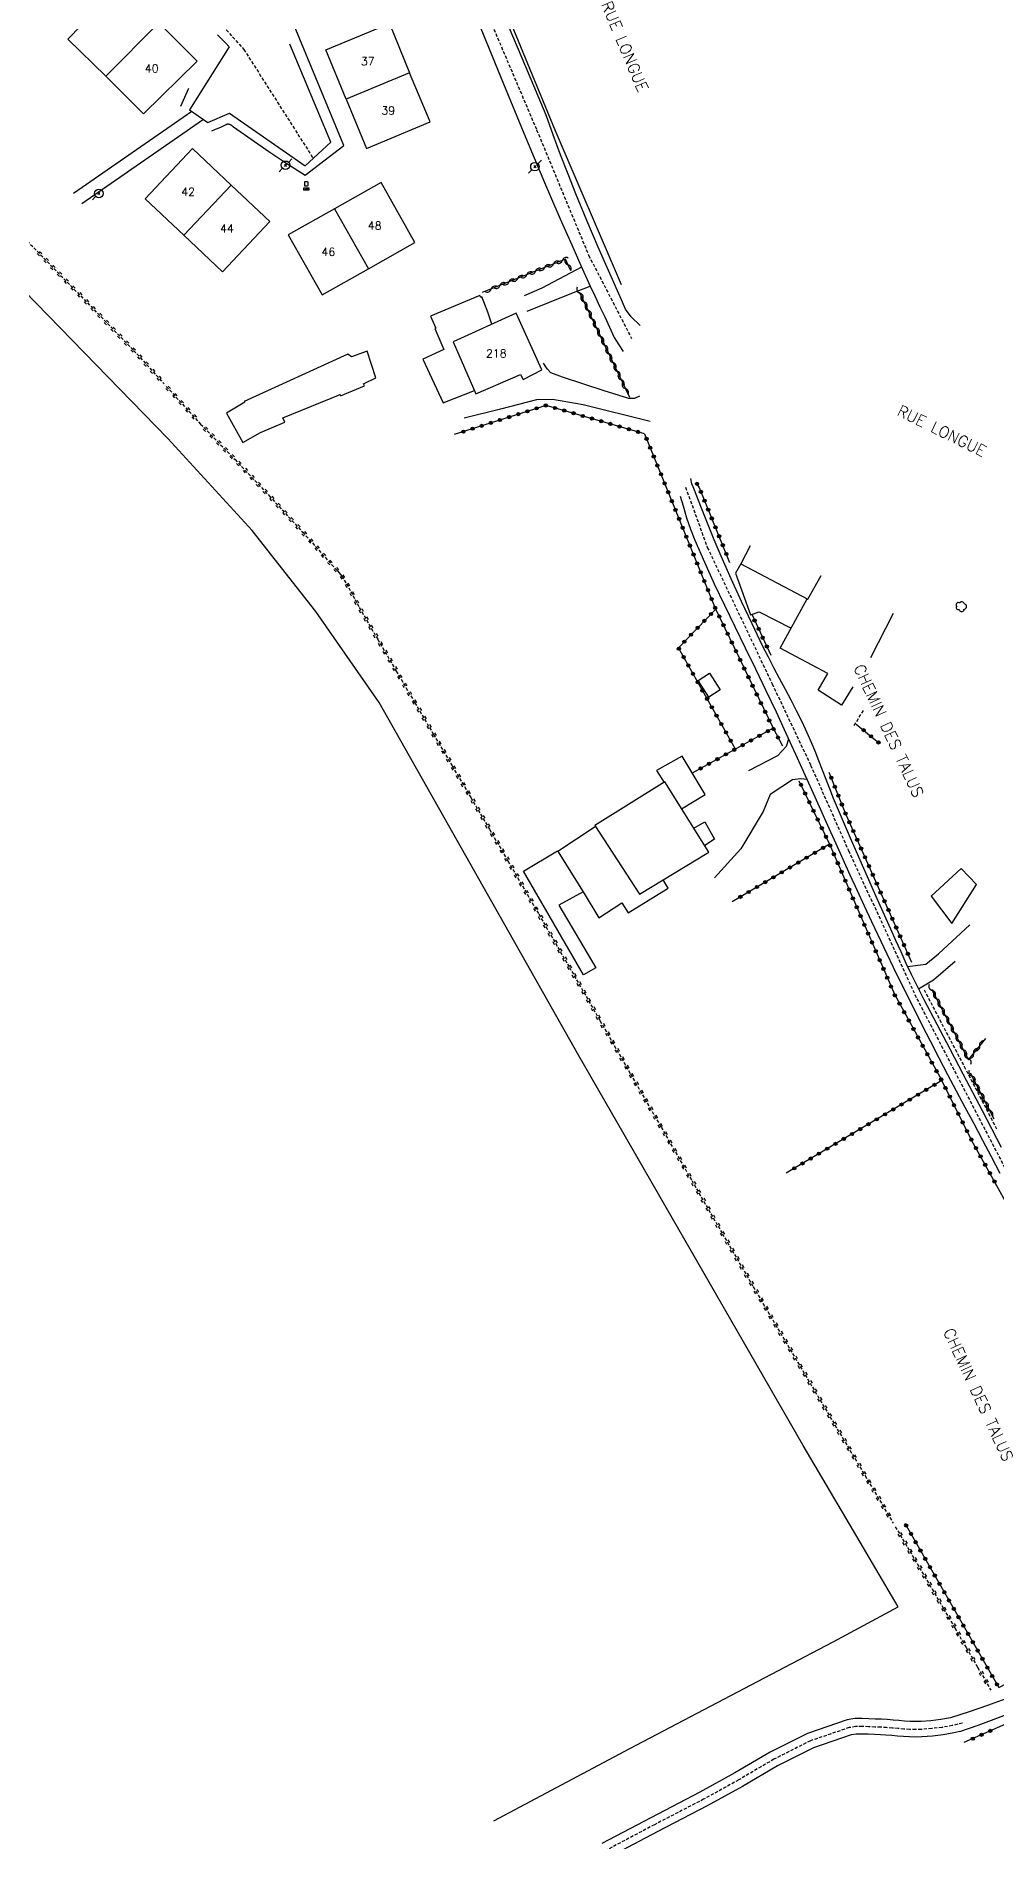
# Model space of a CAD drawing. Header units: millimetres. Extents: x 149998 to 151001, y 150999 to 152001.
# Drawn here: x 150688.3 to 150838.4, y 151143.7 to 151425.8 of the extents above; entities that cross this region are included whole.
import ezdxf
from ezdxf.enums import TextEntityAlignment as Align

# ---------------------------------------------------------------- set-up
doc = ezdxf.new("R2010")
doc.units = ezdxf.units.MM
doc.linetypes.add('DASHED', pattern=[0.75, 0.5, -0.25])
doc.layers.get('0').update_dxf_attribs({"linetype": 'CONTINUOUS'})
for name, color, linetype in [('W0001', 6, 'DASHED'), ('W0008', 7, 'CONTINUOUS'), ('W0014', 7, 'CONTINUOUS'), ('W0017', 7, 'CONTINUOUS'), ('W0070', 7, 'DASHED'), ('W0071', 7, 'CONTINUOUS'), ('W0101', 7, 'CONTINUOUS'), ('W0104', 1, 'CONTINUOUS'), ('W0112', 1, 'DASHED'), ('W0220', 5, 'DASHED'), ('W0300', 7, 'CONTINUOUS'), ('W0310', 3, 'CONTINUOUS'), ('W0323', 7, 'CONTINUOUS'), ('W0330', 7, 'CONTINUOUS'), ('W0438', 7, 'CONTINUOUS'), ('W0473', 7, 'CONTINUOUS'), ('W0989', 7, 'CONTINUOUS'), ('W0991', 7, 'CONTINUOUS'), ('W1102', 7, 'CONTINUOUS')]:
    doc.layers.add(name, color=color, linetype=linetype)
doc.styles.get("Standard").update_dxf_attribs({"font": 'romans.shx', "width": 0.85})

# ---------------------------------------------------------------- blocks, each defined once
blk = doc.blocks.new('T473')
for p, q in [((-0.166667, 0.166667), (0.166667, -0.166667)), ((-0.166667, -0.166667), (0.166667, 0.166667)), ((0.500001, 0.500001), (1.000002, 1.000002)), ((-1.000002, -1.000002), (-0.500001, -0.500001))]:
    blk.add_line(p, q)
blk.add_ellipse((0, 0), major_axis=(0.471405, 0.471405), ratio=1, start_param=5.4977871438, end_param=11.780972451)
blk = doc.blocks.new('T438')
for p, q in [((-0.4, 0.2), (0.4, 0.2)), ((-0.4, -0.2), (-0.4, 0.2)), ((0.15, 1.1), (-0.3, 1.1)), ((-0.3, 1.1), (-0.3, 0.5)), ((-0.3, 0.5), (0.15, 0.5)), ((0.3, 0.65), (0.3, 0.95)), ((0.4, 0.2), (0.4, -0.2))]:
    blk.add_line(p, q)
at = {"flags": 128}
for points in [[(-0.4, -0.2), (0.4, 0.2)], [(0.4, -0.2), (-0.4, -0.2)]]:
    blk.add_lwpolyline(points, dxfattribs=at)
for centre, major_axis, start_param, end_param in [((0.15, 0.95), (0.106, -0.106), 0.785398, 2.356194), ((0.15, 0.65), (0.106, 0.106), 3.926991, 5.497787)]:
    blk.add_ellipse(centre, major_axis=major_axis, ratio=1, start_param=start_param, end_param=end_param)
blk = doc.blocks.new('T300')
for p, q in [((-0.8, 0.51), (-0.86, 0.34)), ((-0.86, 0.34), (-0.86, 0.17)), ((-0.86, 0.17), (-0.74, 0.06)), ((-0.69, 0.63), (-0.8, 0.51)), ((-0.8, -0.06), (-0.74, 0.06)), ((-0.74, 0.06), (-0.69, 0.11)), ((-0.57, 0.69), (-0.69, 0.63)), ((-0.46, 0.69), (-0.57, 0.69)), ((-0.29, 0.63), (-0.46, 0.69)), ((-0.29, 0.63), (-0.17, 0.74)), ((-0.23, 0.57), (-0.29, 0.63)), ((-0.17, 0.74), (-0.06, 0.8)), ((-0.06, 0.8), (0.06, 0.8)), ((0.06, 0.8), (0.23, 0.74)), ((0.23, 0.74), (0.34, 0.63)), ((0.34, 0.63), (0.4, 0.51)), ((0.46, 0.46), (0.34, 0.46)), ((0.4, 0.51), (0.4, 0.46)), ((0.57, 0.4), (0.46, 0.46)), ((0.57, 0.4), (0.69, 0.29)), ((0.69, 0.29), (0.74, 0.17)), ((0.74, 0.06), (0.69, -0.17)), ((0.74, 0.17), (0.74, 0.06)), ((-0.8, -0.17), (-0.8, -0.06)), ((-0.8, -0.23), (-0.8, -0.17)), ((-0.74, -0.34), (-0.8, -0.23)), ((-0.69, -0.4), (-0.74, -0.34)), ((-0.51, -0.46), (-0.69, -0.4)), ((-0.4, -0.46), (-0.51, -0.46)), ((-0.4, -0.46), (-0.34, -0.46)), ((-0.34, -0.46), (-0.34, -0.4)), ((-0.34, -0.51), (-0.34, -0.46)), ((-0.29, -0.63), (-0.34, -0.51)), ((-0.17, -0.74), (-0.29, -0.63)), ((-0.06, -0.8), (-0.17, -0.74)), ((0.06, -0.8), (-0.06, -0.8)), ((0.17, -0.74), (0.06, -0.8)), ((0.23, -0.69), (0.17, -0.74)), ((0.29, -0.46), (0.23, -0.46)), ((0.29, -0.63), (0.23, -0.69)), ((0.46, -0.4), (0.29, -0.46)), ((0.34, -0.51), (0.29, -0.63)), ((0.34, -0.51), (0.34, -0.46)), ((0.57, -0.34), (0.46, -0.4)), ((0.63, -0.29), (0.57, -0.34)), ((0.69, -0.17), (0.63, -0.29))]:
    blk.add_line(p, q)
blk = doc.blocks.new('t310o')
at = {"color": 0, "linetype": 'Continuous'}
for centre, start, end in [((-0.5, 0.38), 216.8699, 323.1304), ((0.5, -0.37), 36.8699, 143.1303)]:
    blk.add_arc(centre, 0.625, start, end, dxfattribs=at)
blk = doc.blocks.new('t323o')
at = {"color": 0, "linetype": 'Continuous'}
for radius in [0.25, 0.15]:
    blk.add_circle((0, 0), radius, dxfattribs=at)
blk = doc.blocks.new('t220o')
at = {"color": 0, "linetype": 'Continuous'}
for p, q in [((-0.25, 0.25), (0.25, 0.25)), ((-0.25, -0.25), (0.25, -0.25))]:
    blk.add_line(p, q, dxfattribs=at)

msp = doc.modelspace()

# ---------------------------------------------------------------- linework, layer by layer
at = {"layer": 'W0001'}
for points in [[(150741.27, 151468.07), (150744.08, 151463.11), (150751.04, 151448.82), (150759.53, 151427.59), (150766.51, 151411.16), (150774.63, 151391.57), (150781.33, 151378.58)], [(150688.61, 151451.22), (150698.64, 151444.67), (150710.51, 151435.17), (150720.77, 151423.74), (150731.63, 151406.68)], [(150789.75, 151355.34), (150793.16, 151345.94), (150803.29, 151324.63), (150809.3, 151311.92), (150815.21, 151298.57), (150825.9, 151275.43), (150840.95, 151246.47), (150850.01, 151229.75), (150860.63, 151211.23), (150872.83, 151190.6), (150880.53, 151174.72)]]:
    msp.add_lwpolyline(points, dxfattribs=at)
at = {"layer": 'W0008'}
for points in [[(150767.99, 151413.45), (150764.83, 151420.99), (150761.64, 151428.52), (150758.43, 151436.04), (150755.18, 151443.55), (150753.15, 151448.26), (150751.12, 151452.96), (150749.04, 151457.65), (150746.86, 151462.29), (150746.38, 151463.27), (150745.9, 151464.24), (150745.39, 151465.2), (150744.84, 151466.14), (150743.99, 151467.45), (150743.35, 151468.38)], [(150739.18, 151467.75), (150740.45, 151465.82), (150741.37, 151464.25), (150742.38, 151462.7), (150743.32, 151461.12), (150744.49, 151458.98), (150745.57, 151456.79), (150746.6, 151454.57), (150747.6, 151452.35), (150748.59, 151450.06), (150749.54, 151447.76), (150750.46, 151445.44), (150751.37, 151443.12), (150752.26, 151440.8), (150753.16, 151438.48), (150754.07, 151436.16), (150754.99, 151433.85), (150758.15, 151426.1), (150761.33, 151418.37), (150764.53, 151410.64), (150767.75, 151402.92)], [(150712.29, 151414.27), (150715.16, 151412.33)], [(150782.65, 151380.59), (150781.27, 151381.94), (150780.39, 151383.16), (150779.77, 151384.6), (150777.94, 151388.72), (150776.12, 151392.86), (150774.34, 151397), (150772.62, 151401.18), (150771.41, 151404.22), (150770.23, 151407.28), (150769.09, 151410.36), (150767.99, 151413.45)], [(150767.75, 151402.92), (150769.15, 151399.67), (150770.55, 151396.43), (150771.98, 151393.19), (150773.42, 151389.96), (150774.15, 151388.35), (150774.89, 151386.74), (150775.64, 151385.14), (150776.4, 151383.53), (150777.15, 151381.93), (150777.9, 151380.32), (150778.63, 151378.71), (150779.35, 151377.57), (150780.01, 151376.56)], [(150839.12, 151252.17), (150836.12, 151257.92), (150833.13, 151263.66), (150831.08, 151267.53), (150829.03, 151271.4), (150827, 151275.28), (150825.04, 151279.2), (150824.21, 151280.96), (150823.41, 151282.74), (150822.62, 151284.52), (150821.83, 151286.3), (150819.71, 151291.03), (150817.6, 151295.76), (150815.52, 151300.5), (150813.48, 151305.27), (150812.88, 151306.73), (150812.3, 151308.2), (150811.73, 151309.67), (150811.17, 151311.15), (150810.6, 151312.62), (150810.01, 151314.09), (150809.4, 151315.55), (150808.77, 151316.99), (150807.96, 151318.71), (150807.11, 151320.4), (150806.24, 151322.09), (150805.35, 151323.76), (150804.45, 151325.43), (150803.57, 151327.1), (150802.69, 151328.78), (150801.85, 151330.48), (150800.16, 151333.98), (150798.49, 151337.49), (150796.87, 151341.02), (150795.3, 151344.58), (150794.22, 151347.14), (150793.18, 151349.72), (150792.16, 151352.3), (150791.17, 151354.9), (150790.97, 151355.4), (150790.75, 151355.89), (150790.6, 151356.71)], [(150788.91, 151353.96), (150789.38, 151352.41), (150789.93, 151350.55), (150790.53, 151348.77), (150791.23, 151347.04), (150792.7, 151343.64), (150794.24, 151340.27), (150795.82, 151336.92), (150797.44, 151333.59), (150799.07, 151330.26), (150800.7, 151326.94), (150802.31, 151323.6), (150803.89, 151320.25), (150805.42, 151316.94), (150806.93, 151313.62), (150808.43, 151310.29), (150809.94, 151306.97), (150811.04, 151304.53), (150812.14, 151302.09), (150813.23, 151299.66), (150814.33, 151297.22), (150815.43, 151294.78), (150816.54, 151292.35), (150817.66, 151289.92), (150818.79, 151287.49), (150820.72, 151283.44), (150822.67, 151279.39), (150824.66, 151275.36), (150826.67, 151271.35), (150827.99, 151268.76), (150829.33, 151266.18), (150830.68, 151263.61), (150832.04, 151261.05), (150833.4, 151258.48), (150834.76, 151255.92), (150836.12, 151253.35), (150837.47, 151250.79), (150838.82, 151248.19)]]:
    msp.add_lwpolyline(points, dxfattribs=at)
at = {"layer": 'W0014'}
for points in [[(150736.37, 151408.73), (150727.66, 151429.86)], [(150716.69, 151426.02), (150717.3, 151425.39), (150717.9, 151424.76), (150718.5, 151424.12)], [(150718.49, 151424.13), (150712.29, 151414.27)], [(150715.16, 151412.33), (150718.52, 151413.79), (150730.37, 151405.52), (150734.38, 151409.22), (150727.96, 151424.56)], [(150712.12, 151417.6), (150710.89, 151414.83)], [(150715.76, 151411.01), (150716.34, 151411.26), (150716.91, 151411.5), (150717.48, 151411.75), (150718.04, 151412), (150718.06, 151412.01), (150718.08, 151412.02), (150718.1, 151412.03), (150718.12, 151412.04), (150718.13, 151412.05), (150718.15, 151412.06), (150718.17, 151412.06), (150718.19, 151412.07), (150718.23, 151412.08), (150718.28, 151412.08), (150718.32, 151412.08), (150718.36, 151412.07), (150718.42, 151412.07), (150718.47, 151412.06), (150718.52, 151412.05), (150718.57, 151412.03), (150718.62, 151412.02), (150718.67, 151411.99), (150718.72, 151411.97), (150718.76, 151411.94), (150718.82, 151411.91), (150718.87, 151411.87), (150718.92, 151411.83), (150718.97, 151411.79), (150719.02, 151411.75), (150719.07, 151411.71), (150719.12, 151411.67), (150719.17, 151411.64), (150721.92, 151409.69), (150724.7, 151407.78), (150727.51, 151405.92), (150730.35, 151404.1)], [(150730.34, 151404.11), (150736.37, 151408.73)]]:
    msp.add_lwpolyline(points, dxfattribs=at)
at = {"layer": 'W0017'}
for points in [[(150773.53, 151389.71), (150767.3, 151386.41), (150764.54, 151385.22)], [(150765.05, 151382.86), (150772.02, 151385.63), (150774.87, 151386.73)], [(150782.59, 151369.54), (150781.77, 151369.19), (150780.92, 151369.2), (150777.05, 151370.39), (150770.55, 151372.55), (150768.72, 151373.19), (150768.14, 151373.83), (150767.56, 151374.73)], [(150784.22, 151365.58), (150773.78, 151368.23), (150769, 151369.06), (150766.46, 151369.01), (150760.84, 151367.53), (150755.2, 151366.11)], [(150805.85, 151315.96), (150805.49, 151314.82), (150804.12, 151313.36), (150799.61, 151311.02)], [(150808.71, 151309.67), (150807.77, 151309.79), (150806.48, 151309.62), (150802.95, 151307.34), (150801.87, 151304.67), (150798.38, 151298.87), (150794.28, 151294.33)], [(150824.43, 151280.48), (150827.3, 151280.85), (150829.28, 151282.45), (150834.15, 151286.99)], [(150826.16, 151276.98), (150828.49, 151278.36), (150831.86, 151281.32)]]:
    msp.add_lwpolyline(points, dxfattribs=at)
at = {"layer": 'W0070'}
msp.add_lwpolyline([(150832.99, 151162.25), (150831.41, 151161.89), (150829.82, 151161.61), (150828.21, 151161.41), (150826.6, 151161.29), (150825.69, 151161.26), (150824.78, 151161.29), (150823.87, 151161.34), (150822.96, 151161.42), (150822.06, 151161.5), (150821.15, 151161.57), (150820.24, 151161.63), (150819.33, 151161.66), (150818.34, 151161.7), (150817.34, 151161.74), (150816.32, 151161.73), (150815.32, 151161.57), (150809.27, 151159.51), (150803.55, 151156.62), (150798.06, 151153.41), (150792.58, 151150.38), (150784.9, 151146.4), (150777.27, 151142.35)], dxfattribs=at)
at = {"layer": 'W0071'}
for points in [[(150712.66, 151414.02), (150694.2, 151401.24)], [(150714.46, 151412.8), (150695.47, 151399.61)], [(150851.59, 151171), (150849.36, 151170.01), (150847.11, 151169.03), (150844.86, 151168.09), (150842.59, 151167.17), (150839.76, 151166.07), (150836.91, 151165.03), (150834.04, 151164.05), (150831.16, 151163.11)], [(150832.57, 151160.95), (150835.48, 151161.97), (150838.37, 151163.03), (150841.25, 151164.14), (150844.11, 151165.29), (150847.4, 151166.66), (150850.67, 151168.08), (150853.92, 151169.52), (150857.16, 151171)], [(150831.16, 151163.11), (150829.63, 151162.84), (150828.09, 151162.65), (150826.54, 151162.53), (150825.69, 151162.51), (150824.83, 151162.53), (150823.96, 151162.59), (150823.07, 151162.66), (150822.16, 151162.74), (150821.24, 151162.82), (150820.3, 151162.88), (150819.38, 151162.91), (150818.39, 151162.94), (150817.35, 151162.99), (150816.21, 151162.97), (150815.02, 151162.78), (150808.78, 151160.66), (150802.95, 151157.71), (150797.44, 151154.5), (150791.99, 151151.48), (150784.32, 151147.5), (150776.68, 151143.45)], [(150832.57, 151160.95), (150831.64, 151160.74), (150829.99, 151160.45), (150828.33, 151160.24), (150826.66, 151160.12), (150825.69, 151160.09), (150824.73, 151160.12), (150823.79, 151160.17), (150822.86, 151160.25), (150821.95, 151160.33), (150821.06, 151160.41), (150820.19, 151160.46), (150819.29, 151160.49), (150818.29, 151160.53), (150817.32, 151160.57), (150816.42, 151160.56), (150815.6, 151160.43), (150809.72, 151158.43), (150804.11, 151155.59), (150798.64, 151152.39), (150793.13, 151149.35), (150785.45, 151145.36), (150777.82, 151141.32)]]:
    msp.add_lwpolyline(points, dxfattribs=at)
at = {"layer": 'W0101'}
for points in [[(150707.49, 151427.89), (150701.5, 151433.8), (150693.31, 151425.34)], [(150707.51, 151427.87), (150713.49, 151421.91), (150705.1, 151413.65)], [(150736.77, 151415.97), (150733.57, 151423.66), (150743.54, 151427.77), (150746.67, 151420.06)], [(150693.31, 151425.34), (150699.24, 151419.53)], [(150736.77, 151415.97), (150739.94, 151408.27), (150749.9, 151412.4), (150746.67, 151420.06)], [(150705.1, 151413.65), (150699.24, 151419.53)], [(150718.8, 151402.54), (150712.74, 151408.25), (150705.35, 151400.41), (150711.41, 151394.7)], [(150742.2, 151402.94), (150734.94, 151398.85)], [(150740.24, 151389.46), (150747.49, 151393.55), (150742.2, 151402.94)], [(150724.86, 151396.83), (150718.8, 151402.54)], [(150734.94, 151398.85), (150727.69, 151394.76), (150732.99, 151385.37), (150740.24, 151389.46)], [(150711.41, 151394.7), (150717.47, 151388.99), (150724.86, 151396.83)], [(150799.84, 151346.17), (150798.39, 151343.38), (150808.86, 151337.87)], [(150808.86, 151337.87), (150810.95, 151341.54)]]:
    msp.add_lwpolyline(points, dxfattribs=at)
msp.add_lwpolyline([(150763.33, 151382.53), (150753.45, 151378.07), (150757.02, 151369.95), (150763.98, 151372.92), (150764.38, 151372.16), (150767.32, 151373.65)], close=True, dxfattribs=at)
at = {"layer": 'W0104'}
for points in [[(150759.51, 151380.81), (150759.51, 151380.8), (150758.82, 151382.83), (150757.97, 151385.08), (150757.78, 151384.99), (150757.63, 151385.31), (150749.92, 151382.06), (150750.75, 151380.17), (150750.76, 151380.17), (150750.63, 151380.14), (150752.03, 151376.84), (150748.72, 151375.36), (150751.89, 151368.51), (150756.79, 151370.47)], [(150737.01, 151376.11), (150720.83, 151368.74), (150720.94, 151368.63), (150718.07, 151366.9), (150720.61, 151362.34), (150723.39, 151363.87), (150723.38, 151363.88), (150727.19, 151365.49), (150726.87, 151366.18), (150735.8, 151369.8), (150735.89, 151369.62), (150739.62, 151371.16), (150739.49, 151371.48), (150741.4, 151372.42), (150740.04, 151376.61), (150737.6, 151375.68)], [(150737.6, 151375.68), (150737.01, 151376.11)], [(150798.39, 151343.38), (150798.39, 151343.38), (150797.58, 151341.9), (150799.89, 151335.4), (150801.24, 151335.86), (150806.28, 151333.34), (150806.28, 151333.35)], [(150815.9, 151324.18), (150814.11, 151321.31), (150810.49, 151323.61), (150811.96, 151326.24), (150804.56, 151330.19), (150808.77, 151337.92), (150808.77, 151337.92)], [(150822.21, 151335.62), (150818.62, 151328.71)], [(150789.15, 151305.12), (150792.85, 151307.33), (150789.21, 151313.32), (150785.24, 151311.07), (150786.42, 151309.21), (150786.43, 151309.22)], [(150775.67, 151302.3), (150775.67, 151302.3), (150769.82, 151298.44), (150769.82, 151298.44)], [(150791.07, 151302.05), (150791.07, 151302.06), (150792.78, 151303.06), (150794.3, 151300.34), (150792.75, 151299.36)], [(150773.76, 151292.12), (150773.76, 151292.12), (150776.23, 151288.05), (150779.82, 151290.43), (150780.79, 151288.86), (150787.06, 151292.72), (150786.25, 151293.98), (150786.25, 151293.98)]]:
    msp.add_lwpolyline(points, dxfattribs=at)
for points in [[(150793.52, 151326.27), (150795.18, 151323.67), (150793.4, 151322.52), (150791.73, 151325.13)], [(150793.4, 151298.32), (150786.55, 151309.3), (150775.57, 151302.47), (150782.55, 151291.74)], [(150769.78, 151298.52), (150773.76, 151292.12), (150769.95, 151290.03), (150775.77, 151280.24), (150773.82, 151279.15), (150764.46, 151295.36)], [(150828.13, 151291.46), (150831.32, 151287.19), (150835.18, 151293.3), (150832.78, 151295.75)]]:
    msp.add_lwpolyline(points, close=True, dxfattribs=at)
at = {"layer": 'W0112'}
for points in [[(150816.11, 151318.12), (150817.59, 151320.52)], [(150827.01, 151276.84), (150833.27, 151264.85), (150838.37, 151255.03)]]:
    msp.add_lwpolyline(points, dxfattribs=at)
at = {"layer": 'W0220'}
for points in [[(150664.67, 151407.46), (150668.44, 151407.64), (150669.88, 151407.48), (150671.12, 151407.07), (150673.16, 151405.99), (150684.32, 151396.5), (150703.57, 151376.71), (150708.34, 151371.47)], [(150708.67, 151371.09), (150714.02, 151365.21)], [(150714.02, 151365.21), (150719.41, 151359.65), (150724.73, 151354.01), (150729.98, 151348.3), (150735.15, 151342.53), (150735.39, 151342.26), (150735.63, 151341.99), (150735.86, 151341.71), (150736.07, 151341.42), (150736.46, 151340.84), (150736.82, 151340.24), (150737.17, 151339.63), (150737.5, 151339.01), (150737.82, 151338.4), (150738.14, 151337.78), (150738.47, 151337.16), (150738.81, 151336.55), (150741.68, 151331.58), (150744.57, 151326.62), (150747.48, 151321.68), (150750.4, 151316.73), (150753.32, 151311.79), (150756.23, 151306.85), (150759.14, 151301.9), (150762.03, 151296.94), (150766.84, 151288.64), (150771.62, 151280.33), (150776.4, 151272.01), (150781.17, 151263.68), (150785.94, 151255.36), (150790.72, 151247.04), (150795.51, 151238.73), (150800.34, 151230.44), (150803.8, 151224.52), (150807.29, 151218.62), (150810.78, 151212.72), (150814.29, 151206.82), (150817.79, 151200.93), (150821.29, 151195.03), (150822.18, 151193.52)], [(150822.52, 151192.95), (150824.78, 151189.13), (150828.26, 151183.21), (150830.04, 151180.16), (150831.82, 151177.11), (150833.6, 151174.06), (150835.37, 151171)], [(150835.37, 151171), (150837.43, 151167.44)]]:
    msp.add_lwpolyline(points, dxfattribs=at)
at = {"layer": 'W0310'}
for points in [[(150771.85, 151389.14), (150771.01, 151390.97), (150758, 151385.73)], [(150773.16, 151385.88), (150780.99, 151369.4)], [(150828.19, 151276.92), (150833.95, 151265.91), (150836.64, 151269.24)], [(150834.23, 151263.87), (150837.91, 151256.65)]]:
    msp.add_lwpolyline(points, dxfattribs=at)
at = {"layer": 'W0323'}
for points in [[(150783.35, 151363.69), (150767.98, 151368.12), (150753.63, 151363.57)], [(150783.35, 151363.69), (150794.41, 151336.44), (150803.42, 151317.69), (150804.9, 151314.92)], [(150796.7, 151343.51), (150791.92, 151355.22), (150791.5, 151355.94)], [(150797.54, 151314.42), (150788.64, 151330.25), (150794.48, 151336.3)], [(150800.1, 151335.48), (150803.09, 151329.1)], [(150816.42, 151318.34), (150819.96, 151315.41)], [(150803.42, 151317.69), (150790.81, 151310.68)], [(150825.1, 151281.07), (150814.68, 151304.51), (150812.2, 151310.76)], [(150807.47, 151309.49), (150812.24, 151299.58), (150822.37, 151276.14), (150829.76, 151262.64), (150805.45, 151248.16)], [(150812.24, 151299.58), (150797.04, 151290.58)], [(150844.8, 151171), (150872.78, 151185.62), (150860.37, 151207.22), (150847.12, 151230.42), (150834.44, 151253.32), (150829.76, 151262.64)], [(150824.01, 151193.49), (150836.87, 151171)], [(150862.54, 151171), (150841.03, 151162.69), (150833.23, 151159.23)], [(150836.87, 151171), (150838.69, 151167.81), (150844.8, 151171)]]:
    msp.add_lwpolyline(points, dxfattribs=at)
at = {"layer": 'W0330'}
for points in [[(150779.75, 151386.95), (150769.39, 151411.12), (150754.03, 151448.44), (150747.56, 151463.55), (150746.5, 151466.08)], [(150708.9, 151362.94), (150686.48, 151386.04), (150672.38, 151398.93), (150664.07, 151401.63), (150657.81, 151403.04), (150640.64, 151411.22), (150586.41, 151434.36), (150540.75, 151453.95), (150521.63, 151438.04)], [(150815.97, 151192.32), (150808.12, 151205.65), (150773.06, 151266.59), (150741.92, 151321.7), (150732.02, 151335.9), (150722.06, 151348.6), (150708.9, 151362.94)], [(150805.24, 151171), (150812.83, 151174.99), (150822.98, 151180.42), (150815.97, 151192.32)], [(150759.8, 151147.03), (150781.05, 151158.28), (150805.24, 151171)]]:
    msp.add_lwpolyline(points, dxfattribs=at)
at = {"layer": 'W1102'}
for points in [[(150699.24, 151419.53), (150707.51, 151427.87)], [(150746.67, 151420.06), (150736.77, 151415.97)], [(150718.8, 151402.54), (150711.41, 151394.7)], [(150734.94, 151398.85), (150740.24, 151389.46)]]:
    msp.add_lwpolyline(points, dxfattribs=at)

# ---------------------------------------------------------------- block references
at = {"layer": 'W0220'}
for p, rotation in [((150688.86, 151391.83), 314.201667854651), ((150689.91, 151390.76), 314.201667854651), ((150690.96, 151389.68), 314.201667854651), ((150692, 151388.61), 314.201667854651), ((150693.05, 151387.53), 314.201667854651), ((150694.09, 151386.46), 314.201667854651), ((150695.14, 151385.38), 314.201667854651), ((150696.19, 151384.3), 314.201667854651), ((150697.23, 151383.23), 314.201667854651), ((150698.28, 151382.15), 314.201667854651), ((150699.32, 151381.08), 314.201667854651), ((150700.37, 151380), 314.201667854651), ((150701.41, 151378.93), 314.201667854651), ((150702.46, 151377.85), 314.201667854651), ((150703.51, 151376.78), 314.201667854651), ((150704.52, 151375.67), 312.2578098329564), ((150705.53, 151374.56), 312.2578098329564), ((150706.53, 151373.45), 312.2578098329564), ((150707.54, 151372.34), 312.2578098329564), ((150708.97, 151370.76), 312.2578098330208), ((150709.98, 151369.65), 312.2578098330208), ((150710.99, 151368.54), 312.2578098330208), ((150712, 151367.43), 312.2578098330208), ((150713.01, 151366.32), 312.2578098330208), ((150714.78, 151364.42), 314.0959377137185), ((150715.83, 151363.35), 314.0959377137185), ((150716.87, 151362.27), 314.0959377137185), ((150717.91, 151361.19), 314.0959377137185), ((150718.96, 151360.11), 314.0959377137185), ((150719.99, 151359.03), 313.3436523907644), ((150721.02, 151357.94), 313.3436523907644), ((150722.05, 151356.85), 313.3436523907644), ((150723.08, 151355.76), 313.3436523907644), ((150724.11, 151354.67), 313.3436523907644), ((150725.13, 151353.57), 312.5913685253596), ((150726.15, 151352.47), 312.5913685253596), ((150727.17, 151351.36), 312.5913685253596), ((150728.18, 151350.26), 312.5913685253596), ((150729.2, 151349.15), 312.5913685253596), ((150730.21, 151348.05), 311.8390861176067), ((150731.21, 151346.93), 311.8390861176067), ((150732.21, 151345.81), 311.8390861176067), ((150733.21, 151344.69), 311.8390861176067), ((150734.21, 151343.58), 311.8390861176067), ((150735.21, 151342.46), 311.726642466429), ((150736.16, 151341.3), 303.4337277377566), ((150736.95, 151340.02), 299.4417638055799), ((150737.66, 151338.7), 297.603050510619), ((150738.36, 151337.37), 298.181892938574), ((150739.09, 151336.07), 300.004200008242), ((150739.84, 151334.77), 300.004200008242), ((150740.59, 151333.47), 300.004200008242), ((150741.34, 151332.17), 300.004200008242), ((150742.1, 151330.87), 300.2450073651934), ((150742.85, 151329.58), 300.2450073651934), ((150743.61, 151328.28), 300.2450073651934), ((150744.36, 151326.99), 300.2450073651934), ((150745.12, 151325.69), 300.4224822476804), ((150745.88, 151324.4), 300.4224822476804), ((150746.64, 151323.1), 300.4224822476804), ((150747.4, 151321.81), 300.4224822476804), ((150748.16, 151320.52), 300.5366233914973), ((150748.92, 151319.23), 300.5366233914973), ((150749.69, 151317.94), 300.5366233914973), ((150750.45, 151316.64), 300.5726435306962), ((150751.21, 151315.35), 300.5726435306962), ((150751.98, 151314.06), 300.5726435306962), ((150752.74, 151312.77), 300.5726435306962), ((150753.5, 151311.48), 300.5305411808482), ((150754.26, 151310.19), 300.5305411808482), ((150755.02, 151308.89), 300.5305411808482), ((150755.79, 151307.6), 300.5305411808482), ((150756.55, 151306.31), 300.4251011448873), ((150757.31, 151305.01), 300.4251011448873), ((150758.07, 151303.72), 300.4251011448873), ((150758.83, 151302.43), 300.4251011448873), ((150759.58, 151301.13), 300.2563241740093), ((150760.34, 151299.84), 300.2563241740093), ((150761.1, 151298.54), 300.2563241740093), ((150761.85, 151297.25), 300.2563241740093), ((150762.6, 151295.95), 300.0785522933028), ((150763.36, 151294.65), 300.0785522933028), ((150764.11, 151293.35), 300.0785522933028), ((150764.86, 151292.05), 300.0785522933028), ((150765.61, 151290.76), 300.0785522933028), ((150766.36, 151289.46), 300.0785522933028), ((150767.11, 151288.16), 299.9380256364091), ((150767.86, 151286.86), 299.9380256364091), ((150768.61, 151285.56), 299.9380256364091), ((150769.36, 151284.26), 299.9380256364091), ((150770.11, 151282.96), 299.9380256364091), ((150770.86, 151281.66), 299.9380256364091), ((150771.61, 151280.36), 299.9380256364091), ((150772.35, 151279.06), 299.8457958803426), ((150773.1, 151277.76), 299.8457958803426), ((150773.84, 151276.46), 299.8457958803426), ((150774.59, 151275.16), 299.8457958803426), ((150775.34, 151273.86), 299.8457958803426), ((150776.08, 151272.55), 299.8457958803426), ((150776.83, 151271.25), 299.8018634066368), ((150777.58, 151269.95), 299.8018634066368), ((150778.32, 151268.65), 299.8018634066368), ((150779.07, 151267.35), 299.8018634066368), ((150779.81, 151266.05), 299.8018634066368), ((150780.56, 151264.75), 299.8018634066368), ((150781.3, 151263.44), 299.8155892830405), ((150782.05, 151262.14), 299.8155892830405), ((150782.79, 151260.84), 299.8155892830405), ((150783.54, 151259.54), 299.8155892830405), ((150784.29, 151258.24), 299.8155892830405), ((150785.03, 151256.94), 299.8155892830405), ((150785.78, 151255.63), 299.8155892830405), ((150786.53, 151254.33), 299.8869731915146), ((150787.27, 151253.03), 299.8869731915146), ((150788.02, 151251.73), 299.8869731915146), ((150788.77, 151250.43), 299.8869731915146), ((150789.52, 151249.13), 299.8869731915146), ((150790.26, 151247.83), 299.8869731915146), ((150791.01, 151246.53), 300.0066535347656), ((150791.76, 151245.23), 300.0066535347656), ((150792.51, 151243.93), 300.0066535347656), ((150793.26, 151242.63), 300.0066535347656), ((150794.01, 151241.34), 300.0066535347656), ((150794.76, 151240.04), 300.0066535347656), ((150795.51, 151238.74), 300.0066535347656), ((150796.27, 151237.44), 300.1746298171831), ((150797.02, 151236.14), 300.1746298171831), ((150797.77, 151234.85), 300.1746298171831), ((150798.53, 151233.55), 300.1746298171831), ((150799.28, 151232.25), 300.1746298171831), ((150800.04, 151230.96), 300.1746298171831), ((150800.79, 151229.66), 300.3625977686355), ((150801.55, 151228.37), 300.3625977686355), ((150802.31, 151227.07), 300.3625977686355), ((150803.07, 151225.78), 300.3625977686355), ((150803.83, 151224.49), 300.5306715413641), ((150804.59, 151223.19), 300.5306715413641), ((150805.35, 151221.9), 300.5306715413641), ((150806.11, 151220.61), 300.5306715413641), ((150806.87, 151219.32), 300.5306715413641), ((150807.64, 151218.03), 300.6507479208008), ((150808.4, 151216.74), 300.6507479208008), ((150809.17, 151215.45), 300.6507479208008), ((150809.93, 151214.15), 300.6507479208008), ((150810.7, 151212.86), 300.6507479208008), ((150811.46, 151211.57), 300.7228264159268), ((150812.23, 151210.29), 300.7228264159268), ((150812.99, 151209), 300.7228264159268), ((150813.76, 151207.71), 300.7228264159268), ((150814.53, 151206.42), 300.7363388441883), ((150815.29, 151205.13), 300.7363388441883), ((150816.06, 151203.84), 300.7363388441883), ((150816.83, 151202.55), 300.7363388441883), ((150817.59, 151201.26), 300.7363388441883), ((150818.36, 151199.97), 300.6912848895954), ((150819.12, 151198.68), 300.6912848895954), ((150819.89, 151197.39), 300.6912848895954), ((150820.66, 151196.1), 300.6912848895954), ((150821.42, 151194.81), 300.5982322086044), ((150823.25, 151191.72), 300.5982322085192), ((150824.01, 151190.42), 300.5982322085192), ((150824.78, 151189.13), 300.5982322085192), ((150825.54, 151187.84), 300.4571811826528), ((150826.3, 151186.55), 300.4571811826528), ((150827.06, 151185.25), 300.4571811826528), ((150827.82, 151183.96), 300.4571811826528), ((150828.58, 151182.67), 300.3338071170723), ((150829.34, 151181.37), 300.3338071170723), ((150830.09, 151180.08), 300.2488920824482), ((150830.85, 151178.78), 300.2488920824482), ((150831.61, 151177.49), 300.2488920824482), ((150832.36, 151176.19), 300.1661511706016), ((150833.11, 151174.89), 300.1661511706016), ((150833.87, 151173.6), 300.085584381593), ((150834.62, 151172.3), 300.085584381593), ((150835.93, 151170.04), 299.9915976847989), ((150836.68, 151168.74), 299.9915976847989)]:
    msp.add_blockref('t220o', p, dxfattribs=dict(at, rotation=rotation))
at = {"layer": 'W0300'}
msp.add_blockref('T300', (150832.87, 151336.66), dxfattribs=at)
at = {"layer": 'W0310'}
for p, rotation in [((150764.96, 151388.53), 201.9152148787416), ((150766.35, 151389.09), 201.9152148787416), ((150767.74, 151389.65), 201.9152148787416), ((150769.13, 151390.21), 201.9152148787416), ((150770.52, 151390.77), 201.9152148787416), ((150771.42, 151390.08), 114.7910831866316), ((150759.39, 151386.29), 201.9152148787416), ((150760.78, 151386.85), 201.9152148787416), ((150762.17, 151387.41), 201.9152148787416), ((150763.56, 151387.97), 201.9152148787416), ((150773.27, 151385.66), 295.3938202301015), ((150773.91, 151384.3), 295.3938202301015), ((150774.56, 151382.95), 295.3938202301015), ((150775.2, 151381.59), 295.3938202301015), ((150775.84, 151380.24), 295.3938202301015), ((150776.49, 151378.88), 295.3938202301015), ((150777.13, 151377.53), 295.3938202301015), ((150777.77, 151376.17), 295.3938202301015), ((150778.42, 151374.82), 295.3938202301015), ((150779.06, 151373.46), 295.3938202301015), ((150779.7, 151372.11), 295.3938202301015), ((150780.35, 151370.75), 295.3938202301015), ((150828.28, 151276.74), 297.6228324698238), ((150828.98, 151275.41), 297.6228324698238), ((150829.68, 151274.08), 297.6228324698238), ((150830.37, 151272.75), 297.6228324698238), ((150831.07, 151271.42), 297.6228324698238), ((150831.76, 151270.09), 297.6228324698238), ((150832.46, 151268.77), 297.6228324698238), ((150833.15, 151267.44), 297.6228324698238), ((150834.75, 151266.9), 51.06403939840559), ((150835.7, 151268.07), 51.06403939840559), ((150833.85, 151266.11), 297.6228324698238), ((150834.5, 151263.33), 297.0613113799356), ((150835.18, 151262), 297.0613113799356), ((150835.87, 151260.66), 297.0613113799356), ((150836.55, 151259.32), 297.0613113799356), ((150837.23, 151257.99), 297.0613113799356)]:
    msp.add_blockref('t310o', p, dxfattribs=dict(at, rotation=rotation))
at = {"layer": 'W0323'}
for p, rotation in [((150762.21, 151366.29), 197.6043369915742), ((150763.64, 151366.75), 197.6043369915742), ((150765.07, 151367.2), 197.6043369915742), ((150766.5, 151367.65), 197.6043369915742), ((150767.93, 151368.11), 197.6043369915742), ((150769.37, 151367.72), 163.9011099083731), ((150770.81, 151367.31), 163.9011099083731), ((150772.26, 151366.89), 163.9011099083731), ((150773.7, 151366.47), 163.9011099083731), ((150775.14, 151366.06), 163.9011099083731), ((150755.06, 151364.02), 197.6043369915742), ((150756.49, 151364.48), 197.6043369915742), ((150757.92, 151364.93), 197.6043369915742), ((150759.35, 151365.39), 197.6043369915742), ((150760.78, 151365.84), 197.6043369915742), ((150776.58, 151365.64), 163.9011099083731), ((150778.02, 151365.23), 163.9011099083731), ((150779.46, 151364.81), 163.9011099083731), ((150780.9, 151364.39), 163.9011099083731), ((150782.34, 151363.98), 163.9011099083731), ((150783.67, 151362.9), 292.0926929984149), ((150784.24, 151361.51), 292.0926929984149), ((150784.8, 151360.12), 292.0926929984149), ((150785.36, 151358.73), 292.0926929984149), ((150785.93, 151357.34), 292.0926929984149), ((150786.49, 151355.95), 292.0926929984149), ((150791.54, 151355.87), 112.4831281985845), ((150787.06, 151354.56), 292.0926929984149), ((150787.62, 151353.17), 292.0926929984149), ((150792.16, 151354.62), 112.2379707527592), ((150792.73, 151353.23), 112.2379707527592), ((150793.3, 151351.84), 112.2379707527592), ((150788.18, 151351.78), 292.0926929984149), ((150788.75, 151350.39), 292.0926929984149), ((150789.31, 151349), 292.0926929984149), ((150793.86, 151350.46), 112.2379707527592), ((150794.43, 151349.07), 112.2379707527592), ((150789.88, 151347.61), 292.0926929984149), ((150790.44, 151346.22), 292.0926929984149), ((150795, 151347.68), 112.2379707527592), ((150795.57, 151346.29), 112.2379707527592), ((150791.01, 151344.83), 292.0926929984149), ((150791.57, 151343.44), 292.0926929984149), ((150796.13, 151344.9), 112.2379707527592), ((150792.13, 151342.05), 292.0926929984149), ((150792.7, 151340.66), 292.0926929984149), ((150793.26, 151339.27), 292.0926929984149), ((150793.83, 151337.88), 292.0926929984149), ((150793.74, 151335.54), 46.08910553192384), ((150794.39, 151336.49), 292.0926929984149), ((150795.04, 151335.14), 295.6597755981433), ((150790.62, 151332.3), 46.08910553192384), ((150791.66, 151333.38), 46.08910553192384), ((150792.7, 151334.46), 46.08910553192384), ((150795.69, 151333.78), 295.6597755981433), ((150796.34, 151332.43), 295.6597755981433), ((150800.54, 151334.53), 295.1235857437425), ((150801.18, 151333.18), 295.1235857437425), ((150788.72, 151330.11), 119.3534559295855), ((150789.58, 151331.22), 46.08910553192384), ((150796.99, 151331.08), 295.6597755981433), ((150797.64, 151329.73), 295.6597755981433), ((150801.81, 151331.82), 295.1235857437425), ((150802.45, 151330.46), 295.1235857437425), ((150789.46, 151328.8), 119.3534559295855), ((150790.19, 151327.5), 119.3534559295855), ((150798.28, 151328.37), 295.6597755981433), ((150798.93, 151327.02), 295.6597755981433), ((150790.93, 151326.19), 119.3534559295855), ((150791.66, 151324.88), 119.3534559295855), ((150799.58, 151325.67), 295.6597755981433), ((150800.23, 151324.32), 295.6597755981433), ((150792.4, 151323.57), 119.3534559295855), ((150793.13, 151322.27), 119.3534559295855), ((150793.87, 151320.96), 119.3534559295855), ((150800.88, 151322.97), 295.6597755981433), ((150801.53, 151321.61), 295.6597755981433), ((150794.6, 151319.65), 119.3534559295855), ((150795.34, 151318.35), 119.3534559295855), ((150802.18, 151320.26), 295.6597755981433), ((150802.83, 151318.91), 295.6597755981433), ((150796.07, 151317.04), 119.3534559295855), ((150796.81, 151315.73), 119.3534559295855), ((150799.99, 151315.78), 209.0742815693003), ((150801.3, 151316.51), 209.0742815693003), ((150802.61, 151317.24), 209.0742815693003), ((150803.49, 151317.56), 298.1946480220849), ((150804.2, 151316.24), 298.1946480220849), ((150817.57, 151317.39), 320.3688562880294), ((150818.73, 151316.43), 320.3688562880294), ((150819.88, 151315.47), 320.3688562880294), ((150794.74, 151312.87), 209.0742815693003), ((150796.06, 151313.6), 209.0742815693003), ((150797.37, 151314.32), 209.0742815693003), ((150798.68, 151315.05), 209.0742815693003), ((150792.12, 151311.41), 209.0742815693003), ((150793.43, 151312.14), 209.0742815693003), ((150812.52, 151309.95), 111.685823728627), ((150807.79, 151308.84), 295.7031752105073), ((150808.44, 151307.49), 295.7031752105073), ((150813.07, 151308.55), 111.685823728627), ((150813.63, 151307.16), 111.685823728627), ((150809.09, 151306.14), 295.7031752105073), ((150809.74, 151304.78), 295.7031752105073), ((150814.18, 151305.76), 111.685823728627), ((150814.74, 151304.37), 113.9531912458313), ((150810.39, 151303.43), 295.7031752105073), ((150811.04, 151302.08), 295.7031752105073), ((150815.35, 151303), 113.9531912458313), ((150815.96, 151301.63), 113.9531912458313), ((150809.95, 151298.22), 210.614504863733), ((150811.24, 151298.99), 210.614504863733), ((150811.69, 151300.73), 295.7031752105073), ((150812.34, 151299.37), 293.3588893314258), ((150816.57, 151300.26), 113.9531912458313), ((150817.18, 151298.89), 113.9531912458313), ((150806.08, 151295.93), 210.614504863733), ((150807.37, 151296.7), 210.614504863733), ((150808.66, 151297.46), 210.614504863733), ((150812.93, 151298), 293.3588893314258), ((150813.53, 151296.62), 293.3588893314258), ((150817.79, 151297.52), 113.9531912458313), ((150818.4, 151296.15), 113.9531912458313), ((150800.91, 151292.88), 210.614504863733), ((150802.2, 151293.64), 210.614504863733), ((150803.49, 151294.4), 210.614504863733), ((150804.78, 151295.17), 210.614504863733), ((150814.12, 151295.24), 293.3588893314258), ((150814.71, 151293.87), 293.3588893314258), ((150819.01, 151294.78), 113.9531912458313), ((150819.62, 151293.41), 113.9531912458313), ((150798.33, 151291.35), 210.614504863733), ((150799.62, 151292.11), 210.614504863733), ((150815.31, 151292.49), 293.3588893314258), ((150815.9, 151291.11), 293.3588893314258), ((150820.22, 151292.04), 113.9531912458313), ((150820.83, 151290.66), 113.9531912458313), ((150816.5, 151289.73), 293.3588893314258), ((150817.09, 151288.36), 293.3588893314258), ((150817.69, 151286.98), 293.3588893314258), ((150821.44, 151289.29), 113.9531912458313), ((150822.05, 151287.92), 113.9531912458313), ((150818.28, 151285.6), 293.3588893314258), ((150818.88, 151284.23), 293.3588893314258), ((150822.66, 151286.55), 113.9531912458313), ((150823.27, 151285.18), 113.9531912458313), ((150819.47, 151282.85), 293.3588893314258), ((150820.07, 151281.47), 293.3588893314258), ((150823.88, 151283.81), 113.9531912458313), ((150824.49, 151282.44), 113.9531912458313), ((150820.66, 151280.09), 293.3588893314258), ((150821.26, 151278.72), 293.3588893314258), ((150821.85, 151277.34), 293.3588893314258), ((150822.46, 151275.97), 298.7129485074695), ((150823.18, 151274.66), 298.7129485074695), ((150823.9, 151273.34), 298.7129485074695), ((150824.62, 151272.02), 298.7129485074695), ((150825.35, 151270.71), 298.7129485074695), ((150826.07, 151269.39), 298.7129485074695), ((150826.79, 151268.08), 298.7129485074695), ((150827.51, 151266.76), 298.7129485074695), ((150828.23, 151265.45), 298.7129485074695), ((150828.64, 151261.98), 210.7843586833133), ((150828.95, 151264.13), 298.7129485074695), ((150829.67, 151262.82), 298.7129485074695), ((150823.49, 151258.91), 210.7843586833133), ((150824.78, 151259.67), 210.7843586833133), ((150826.07, 151260.44), 210.7843586833133), ((150827.35, 151261.21), 210.7843586833133), ((150830.35, 151261.48), 116.6534705196991), ((150831.02, 151260.14), 116.6534705196991), ((150831.69, 151258.8), 116.6534705196991), ((150819.62, 151256.6), 210.7843586833133), ((150820.91, 151257.37), 210.7843586833133), ((150822.2, 151258.14), 210.7843586833133), ((150832.37, 151257.45), 116.6534705196991), ((150833.04, 151256.11), 116.6534705196991), ((150814.47, 151253.53), 210.7843586833133), ((150815.76, 151254.3), 210.7843586833133), ((150817.04, 151255.07), 210.7843586833133), ((150818.33, 151255.83), 210.7843586833133), ((150833.71, 151254.77), 116.6534705196991), ((150834.39, 151253.43), 116.6534705196991), ((150809.31, 151250.46), 210.7843586833133), ((150810.6, 151251.23), 210.7843586833133), ((150811.89, 151252), 210.7843586833133), ((150813.18, 151252.76), 210.7843586833133), ((150835.11, 151252.12), 118.9663609667479), ((150835.83, 151250.81), 118.9663609667479), ((150806.74, 151248.93), 210.7843586833133), ((150808.02, 151249.69), 210.7843586833133), ((150836.56, 151249.49), 118.9663609667479), ((150837.29, 151248.18), 118.9663609667479), ((150838.01, 151246.87), 118.9663609667479), ((150824.21, 151193.14), 299.7548830198983), ((150824.96, 151191.84), 299.7548830198983), ((150825.7, 151190.53), 299.7548830198983), ((150826.44, 151189.23), 299.7548830198983), ((150827.19, 151187.93), 299.7548830198983), ((150827.93, 151186.63), 299.7548830198983), ((150828.68, 151185.32), 299.7548830198983), ((150829.42, 151184.02), 299.7548830198983), ((150830.17, 151182.72), 299.7548830198983), ((150830.91, 151181.42), 299.7548830198983), ((150831.66, 151180.12), 299.7548830198983), ((150832.4, 151178.81), 299.7548830198983), ((150833.14, 151177.51), 299.7548830198983), ((150833.89, 151176.21), 299.7548830198983), ((150834.63, 151174.91), 299.7548830198983), ((150835.38, 151173.6), 299.7548830198983), ((150836.12, 151172.3), 299.7548830198983), ((150836.9, 151170.93), 299.7548830197808), ((150837.65, 151169.63), 299.7548830197808), ((150838.39, 151168.33), 299.7548830197808), ((150835.98, 151160.45), 203.9044938618675), ((150837.35, 151161.06), 203.9044938618675), ((150834.61, 151159.84), 203.9044938618675)]:
    msp.add_blockref('t323o', p, dxfattribs=dict(at, rotation=rotation))
at = {"layer": 'W0438'}
msp.add_blockref('T438', (150730.55, 151401.92), dxfattribs=at)
at = {"layer": 'W0473'}
for p in [(150727.29, 151405.63), (150766.24, 151405.41), (150698.12, 151401.23)]:
    msp.add_blockref('T473', p, dxfattribs=at)

# ---------------------------------------------------------------- texts
at = {"layer": 'W0989'}
for s, rotation, p in [('RUE LONGUE   ', 292.8132, (150776.55, 151430.79)), ('RUE LONGUE   ', 333.8369, (150822.63, 151366.68)), ('CHEMIN DES TALUS   ', 294.832, (150815.96, 151327.17)), ('CHEMIN DES TALUS   ', 294.832, (150829.97, 151223.45))]:
    msp.add_text(s, height=1.75, rotation=rotation, dxfattribs=at).set_placement(p)
at = {"layer": 'W0991'}
for s, p in [('40', (150706.39, 151420.76)), ('37', (150740.13, 151421.87)), ('39', (150743.33, 151414.17)), ('42', (150712.08, 151401.47)), ('44', (150718.14, 151395.77)), ('48', (150741.22, 151396.2)), ('46', (150733.97, 151392.11)), ('218', (150760.2, 151376.24))]:
    msp.add_text(s, height=1.25, dxfattribs=at).set_placement(p, align=Align.MIDDLE_CENTER)

doc.saveas('drawing.dxf')
